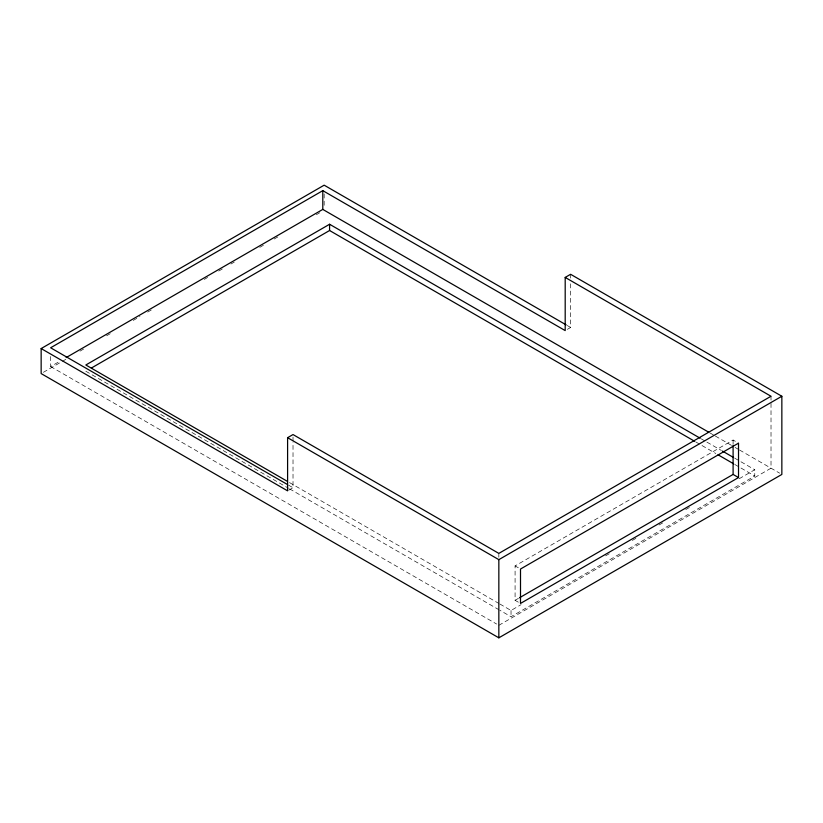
<?xml version="1.0" encoding="UTF-8"?>
<svg xmlns="http://www.w3.org/2000/svg" width="823" height="823" viewBox="0 0 823 823"><rect width="100%" height="100%" fill="white"/><g stroke="black" fill="none" stroke-linecap="round" stroke-linejoin="round"><path stroke-width="0.62" stroke-dasharray="4.12 3.09" d="M50.625 356.544L50.625 366.544L59.513 361.42M43.372 372.305L61.128 362.048M62.239 361.41L66.673 358.849M79.996 351.154L84.43 348.592M106.63 335.774L111.074 333.212M133.264 320.404L139.931 316.557M147.698 312.071L152.132 309.51M204.299 279.388L207.622 277.464M218.723 271.065L223.167 268.493M230.934 264.008L234.267 262.095M259.79 247.353L264.224 244.791M274.213 239.02L278.658 236.458M316.392 214.68L319.725 212.756M288.678 490.23L293.019 487.72L293.019 442.157M567.356 329.334L570.606 327.461L570.606 283.153M518.336 602.179L515.085 600.306L515.085 565.905L733.098 440.038L738.519 443.165M515.085 600.306L518.428 598.372M499.9 604.041L511.032 610.471L521.041 604.679M605.625 555.844L610.08 553.282M632.342 540.423L636.796 537.851M659.048 525.002L663.503 522.43M685.765 509.581L690.219 507.009M739.188 478.739L754.763 469.748L754.763 476.003L511.032 616.715L499.9 610.296M498.841 625.315L771.017 468.184L771.017 401.387M567.273 325.538L570.606 327.461M709.848 432.867L714.292 435.429M715.403 436.077L733.962 446.786M735.083 447.434L738.766 449.553M739.538 450.006L779.628 473.153M701.34 438.896L705.795 441.467M706.906 442.116L721.38 450.469M734.733 458.174L754.763 469.748M695.774 441.941L715.815 453.504M734.733 464.429L754.763 476.003M515.085 565.905L518.336 567.777M289.531 482.587L498.779 603.393M288.564 485.159L293.019 487.72M85.839 371.235L288.41 488.193M289.531 488.841L498.779 609.648M50.625 366.544L496.619 624.04M771.017 396.254L771.017 400.112M733.098 440.038L733.098 443.854M570.606 274.296L570.606 278.092M511.032 610.471L511.032 616.715M498.841 553.395L498.841 557.243M324.159 193.93L324.159 207.684M293.019 437.095L293.019 440.891"/><path stroke-width="1.23" d="M287.453 484.51L50.625 347.779L322.801 190.648L565.195 330.589L565.195 277.423L570.606 274.296L781.85 396.254L781.85 474.439L498.841 637.825L41.15 373.58L41.15 348.561L324.159 185.175L566.173 324.89M66.179 357.563L322.801 209.412L708.737 432.219M700.229 438.258L329.581 224.257L85.839 364.98L287.299 481.301M91.404 368.025L329.581 230.512L694.663 441.293M41.15 348.561L287.597 490.847L287.597 437.692L293.019 434.565L498.841 553.395L771.017 396.254L565.195 277.423M287.597 437.692L498.841 559.65L781.85 396.254M519.539 597.735L733.098 474.439L738.519 477.556L738.519 443.165L520.506 569.032L520.506 603.434L738.519 477.556M722.491 451.107L733.622 457.537M718.037 454.79L733.622 463.791M733.098 445.13L733.098 474.439M498.841 559.65L498.841 637.825M329.581 224.257L329.581 230.512M322.801 190.648L322.801 209.412"/></g></svg>
